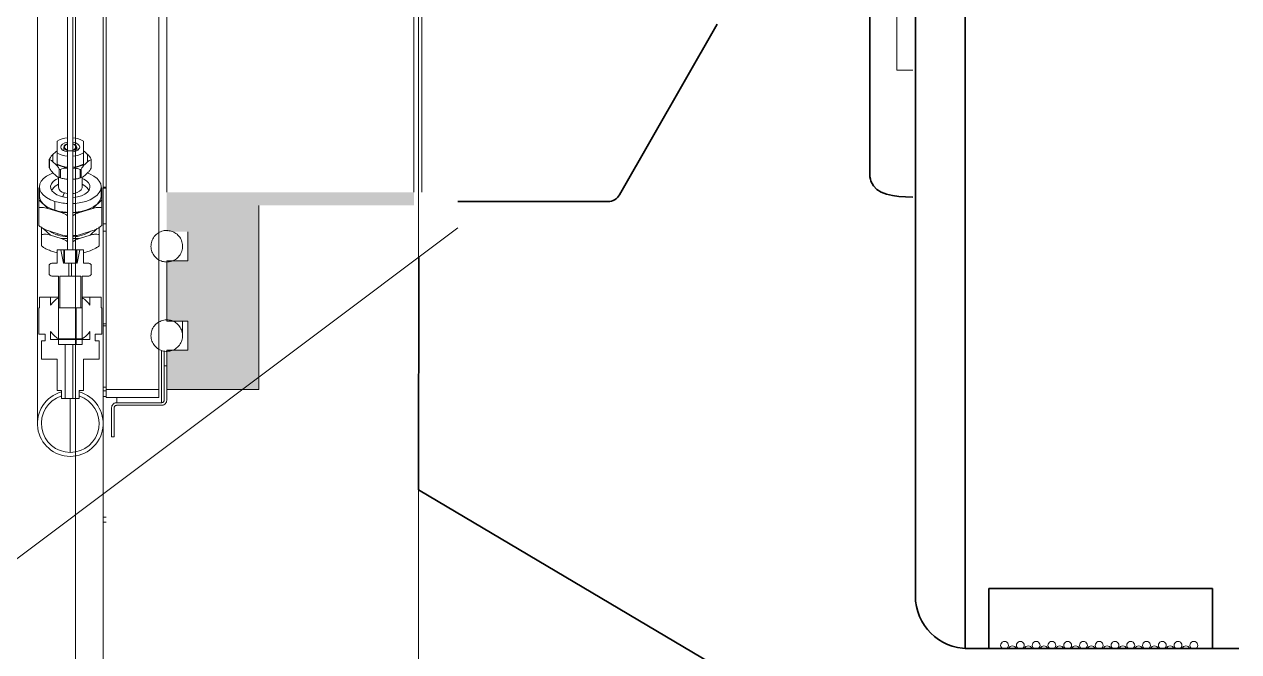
# Model space of a CAD drawing. Header units: centimetres. Extents: x 405464 to 563355, y 50011 to 66875.
# Drawn here: x 510486.56 to 510532.76, y 52751.95 to 52775.81 of the extents above; entities that cross this region are included whole.
import ezdxf

# ---------------------------------------------------------------- set-up
doc = ezdxf.new("R2010")
doc.units = ezdxf.units.CM
doc.layers.get('0').update_dxf_attribs({"lineweight": 9})
for name, color, linetype, lineweight in [('0-KRCN-MİMARİ-220526', 8, 'Continuous', 9), ('1轮廓线', 7, 'Continuous', 35), ('TF_Cihaz', 20, 'Continuous', 13), ('TF_Mobilya', 142, 'Continuous', 9)]:
    doc.layers.add(name, color=color, linetype=linetype, lineweight=lineweight)
pattern_1 = [(45, (5920.93, -114.025), (-67.352, 67.352), []), (45, (5943.385, -114.025), (-67.352, 67.352), []), (45, (5965.84, -114.025), (-67.352, 67.352), []), (45, (5988.29, -114.025), (-67.352, 67.352), [])]

# ---------------------------------------------------------------- blocks, each defined once
blk = doc.blocks.new('kombine_altyapı')
h = blk.add_hatch()
h.set_pattern_fill('ANSI34', color=8, scale=5, style=0)
h.set_pattern_definition([(45, (5920.93, -101.02), (-67.352, 67.352), []), (45, (5943.385, -101.02), (-67.352, 67.352), []), (45, (5965.84, -101.02), (-67.352, 67.352), []), (45, (5988.29, -101.02), (-67.352, 67.352), [])])
h.paths.add_polyline_path([(6131.415, 512.557), (6133.415, 512.557), (6133.415, 572.557), (6131.415, 572.557)], flags=0)
blk.add_hatch(color=8).paths.add_polyline_path([(6133.715, 502.15), (6134.515, 502.15), (6134.515, 501.05), (6133.715, 501.05), (6133.715, 499.55), (6137.215, 499.55), (6137.215, 506.55), (6143.115, 506.55), (6143.115, 507.05), (6133.715, 507.05), (6133.715, 505.55), (6134.515, 505.55), (6134.515, 504.45), (6133.715, 504.45)])
h = blk.add_hatch()
h.set_pattern_fill('ANSI34', color=8, scale=5, style=0)
h.set_pattern_definition(pattern_1)
edge = h.paths.add_edge_path(flags=0)
edge.add_line((6130.545, 499.508), (6130.545, 500.708))
edge.add_line((6130.545, 500.708), (6131.145, 500.708))
edge.add_line((6131.145, 500.708), (6131.145, 501.408))
edge.add_line((6131.145, 501.408), (6130.995, 501.408))
edge.add_line((6130.995, 501.408), (6130.995, 501.658))
edge.add_line((6130.995, 501.658), (6131.245, 501.658))
edge.add_line((6131.245, 501.658), (6131.245, 502.658))
edge.add_line((6131.245, 502.658), (6131.22, 502.658))
edge.add_line((6131.22, 502.658), (6131.22, 503.058))
edge.add_line((6131.22, 503.058), (6130.795, 503.058))
edge.add_line((6130.795, 503.058), (6130.795, 502.756))
edge.add_arc((6130.045, 502.258), 0.9, 33.5573, 60)
edge.add_line((6130.495, 503.038), (6130.495, 501.479))
edge.add_arc((6130.045, 502.258), 0.9, 300, 326.4427)
edge.add_line((6130.795, 501.761), (6130.795, 501.458))
edge.add_line((6130.795, 501.458), (6130.495, 501.458))
edge.add_line((6130.495, 501.458), (6130.495, 501.258))
edge.add_line((6130.495, 501.258), (6130.245, 501.258))
edge.add_line((6130.245, 501.258), (6130.245, 499.208))
edge.add_line((6130.245, 499.208), (6130.38, 499.208))
edge.add_line((6130.38, 499.208), (6130.38, 499.508))
edge.add_line((6130.38, 499.508), (6130.545, 499.508))
h = blk.add_hatch()
h.set_pattern_fill('ANSI34', color=8, scale=5, style=0)
h.set_pattern_definition(pattern_1)
edge = h.paths.add_edge_path(flags=0)
edge.add_arc((6130.045, 498.258), 1.25, 270, 434.2167)
edge.add_line((6130.385, 499.461), (6130.385, 499.304))
edge.add_arc((6130.045, 498.258), 1.1, -90, 71.9955, ccw=False)
edge.add_arc((6130.045, 498.258), 1.1, 108.0045, 270, ccw=False)
edge.add_line((6129.705, 499.304), (6129.705, 499.461))
edge.add_arc((6130.045, 498.258), 1.25, 105.7833, 270)
at = {"color": 8, "linetype": 'Continuous', "lineweight": 15}
for p, q in [((6130.25, 619.8), (6130.25, 470.3)), ((6131.295, 470.3), (6131.295, 619.8))]:
    blk.add_line(p, q, dxfattribs=at)
at = {"color": 8}
for p, q in [((6143.295, 434.8), (6143.295, 619.8)), ((6144.795, 505.7), (6124.795, 490.7))]:
    blk.add_line(p, q, dxfattribs=at)
at = {"color": 8, "linetype": 'Continuous'}
for p, q in [((6161.495, 559.7), (6161.495, 511.7)), ((6161.495, 511.7), (6162.095, 511.7))]:
    blk.add_line(p, q, dxfattribs=at)
at = {"color": 8, "flags": 128}
for points in [[(6129.685, 508.771), (6129.703, 508.831), (6129.754, 508.886), (6129.834, 508.929), (6129.934, 508.956), (6129.945, 508.958)], [(6129.945, 508.584), (6129.934, 508.586), (6129.834, 508.614), (6129.754, 508.657), (6129.703, 508.711), (6129.685, 508.771)], [(6130.145, 508.958), (6130.157, 508.956), (6130.257, 508.929), (6130.337, 508.886), (6130.388, 508.831), (6130.405, 508.771)], [(6130.405, 508.771), (6130.388, 508.711), (6130.337, 508.657), (6130.257, 508.614), (6130.157, 508.586), (6130.145, 508.584)], [(6129.392, 507.785), (6129.29, 507.744), (6129.145, 507.665), (6129.028, 507.575), (6128.941, 507.474), (6128.888, 507.367), (6128.87, 507.257), (6128.888, 507.147), (6128.941, 507.04), (6129.028, 506.939), (6129.145, 506.849), (6129.29, 506.77), (6129.458, 506.707)], [(6130.145, 506.624), (6130.25, 506.631), (6130.447, 506.66), (6130.633, 506.707), (6130.801, 506.77), (6130.946, 506.849), (6131.063, 506.939), (6131.15, 507.04), (6131.203, 507.147), (6131.22, 507.257), (6131.203, 507.367), (6131.15, 507.474), (6131.063, 507.575), (6130.946, 507.665), (6130.801, 507.744), (6130.699, 507.785)], [(6129.595, 507.581), (6129.496, 507.533), (6129.396, 507.46), (6129.329, 507.377), (6129.298, 507.287), (6129.304, 507.197), (6129.347, 507.109), (6129.426, 507.029), (6129.535, 506.96), (6129.67, 506.906)], [(6130.145, 506.855), (6130.157, 506.856), (6130.319, 506.88), (6130.468, 506.922), (6130.595, 506.981), (6130.695, 507.054), (6130.762, 507.137), (6130.793, 507.227), (6130.787, 507.317), (6130.744, 507.405), (6130.665, 507.485), (6130.556, 507.554), (6130.495, 507.581)], [(6128.87, 506.92), (6128.888, 506.81), (6128.941, 506.703), (6129.028, 506.603), (6129.145, 506.512), (6129.29, 506.434), (6129.458, 506.37)], [(6129.67, 506.906), (6129.824, 506.87), (6129.945, 506.855)], [(6129.945, 507.002), (6129.939, 507.003), (6129.82, 507.029)], [(6130.495, 507.24), (6130.493, 507.217), (6130.463, 507.149), (6130.399, 507.089), (6130.306, 507.042), (6130.193, 507.01), (6130.145, 507.002)], [(6130.145, 506.288), (6130.25, 506.295), (6130.447, 506.324), (6130.633, 506.37), (6130.801, 506.434), (6130.946, 506.512), (6131.063, 506.603), (6131.15, 506.703), (6131.203, 506.81), (6131.22, 506.92)], [(6130.758, 507.13), (6130.744, 507.151), (6130.724, 507.175)]]:
    blk.add_lwpolyline(points, dxfattribs=at)
at = {"color": 8}
for centre, radius, start, end in [((6130.004, 508.215), 0.906, 93.6953, 120.4083), ((6129.955, 508.731), 0.165, 93.3637, 165.739), ((6129.955, 508.812), 0.165, 194.261, 266.6363), ((6129.961, 508.737), 0.144, 95.9855, 166.1756), ((6129.961, 508.806), 0.144, 193.8244, 264.0145), ((6130.087, 508.215), 0.906, 59.5917, 86.3047), ((6130.136, 508.731), 0.165, 14.261, 86.6363), ((6130.13, 508.737), 0.144, 13.8244, 84.0145), ((6130.136, 508.812), 0.165, 273.3637, 345.739), ((6130.13, 508.806), 0.144, 275.9855, 346.1756), ((6130.004, 509.328), 0.906, 239.5917, 266.3047), ((6130.087, 509.328), 0.906, 273.6953, 300.4083), ((6130.004, 508.907), 0.906, 239.5917, 266.3047), ((6130.087, 508.907), 0.906, 273.6953, 300.4083), ((6130.045, 506.584), 0.9, 120, 138.9225), ((6130.045, 506.584), 0.9, 41.0775, 60), ((6129.853, 507.29), 0.263, 190.981, 262.7803), ((6131.502, 506.151), 1.897, 152.4167, 157.2643), ((6130.029, 508.59), 1.968, 253.1418, 267.5785), ((6130.029, 508.253), 1.968, 253.1418, 267.5785), ((6129.827, 506.324), 0.936, 233.4636, 254.0706), ((6130.128, 506.585), 1.226, 270.7929, 304.3637), ((6130.032, 506.951), 1.595, 253.17, 266.8791), ((6129.387, 504.178), 0.181, 90, 141.9643), ((6130.704, 504.178), 0.181, 38.0358, 90), ((6129.387, 504.039), 0.181, 218.0357, 270), ((6130.704, 504.039), 0.181, 270, 321.9642), ((6130.045, 502.258), 0.9, 120, 146.4427), ((6130.045, 502.258), 0.9, 33.5573, 60), ((6130.045, 502.258), 0.9, 213.5573, 240), ((6130.045, 502.258), 0.9, 300, 326.4427), ((6130.045, 498.258), 1.25, 105.7833, 270), ((6130.045, 498.258), 1.25, 270, 74.2167), ((6130.045, 498.258), 1.1, 108.0045, 270), ((6130.045, 498.258), 1.1, 270, 71.9955)]:
    blk.add_arc(centre, radius, start, end, dxfattribs=at)
for points, knots in [([(6129.252, 508.313), (6129.25, 508.309), (6129.247, 508.303), (6129.245, 508.296), (6129.245, 508.292), (6129.245, 508.289), (6129.247, 508.286), (6129.25, 508.286), (6129.252, 508.286)], [0, 0, 0, 0, 0.250807, 0.377351, 0.499586, 0.62036, 0.748753, 1, 1, 1, 1]), ([(6129.252, 508.313), (6129.275, 508.35), (6129.318, 508.422), (6129.365, 508.469), (6129.387, 508.491)], [0, 0, 0, 0, 0.52811, 1, 1, 1, 1]), ([(6129.387, 508.21), (6129.359, 508.234), (6129.312, 508.275), (6129.269, 508.282), (6129.252, 508.286)], [0, 0, 0, 0, 0.595495, 1, 1, 1, 1]), ([(6130.704, 508.491), (6130.732, 508.463), (6130.779, 508.415), (6130.822, 508.342), (6130.839, 508.313)], [0, 0, 0, 0, 0.595495, 1, 1, 1, 1]), ([(6130.839, 508.286), (6130.816, 508.28), (6130.773, 508.271), (6130.726, 508.23), (6130.704, 508.21)], [0, 0, 0, 0, 0.52811, 1, 1, 1, 1]), ([(6130.846, 508.292), (6130.846, 508.294), (6130.846, 508.296), (6130.844, 508.303), (6130.841, 508.309), (6130.839, 508.313)], [0, 0, 0, 0, 0.243649, 0.497864, 1, 1, 1, 1]), ([(6130.839, 508.286), (6130.841, 508.286), (6130.844, 508.286), (6130.846, 508.289), (6130.846, 508.291), (6130.846, 508.292)], [0, 0, 0, 0, 0.50203, 0.756141, 1, 1, 1, 1]), ([(6129.252, 507.968), (6129.275, 507.93), (6129.318, 507.859), (6129.365, 507.812), (6129.387, 507.79)], [0, 0, 0, 0, 0.52811, 1, 1, 1, 1]), ([(6129.627, 507.934), (6129.604, 507.972), (6129.561, 508.043), (6129.514, 508.09), (6129.491, 508.113)], [0, 0, 0, 0, 0.52811, 1, 1, 1, 1]), ([(6129.627, 507.934), (6129.629, 507.93), (6129.633, 507.925), (6129.639, 507.92), (6129.645, 507.917), (6129.651, 507.916), (6129.66, 507.917), (6129.666, 507.919), (6129.67, 507.921)], [0, 0, 0, 0, 0.250807, 0.377351, 0.499586, 0.62036, 0.748753, 1, 1, 1, 1]), ([(6129.941, 507.972), (6129.885, 507.97), (6129.791, 507.966), (6129.705, 507.934), (6129.67, 507.921)], [0, 0, 0, 0, 0.5954948, 1, 1, 1, 1]), ([(6130.421, 507.921), (6130.375, 507.937), (6130.288, 507.968), (6130.194, 507.971), (6130.15, 507.972)], [0, 0, 0, 0, 0.52811, 1, 1, 1, 1]), ([(6130.421, 507.921), (6130.425, 507.919), (6130.431, 507.917), (6130.44, 507.916), (6130.446, 507.917), (6130.451, 507.92), (6130.458, 507.925), (6130.462, 507.93), (6130.464, 507.934)], [0, 0, 0, 0, 0.250807, 0.377351, 0.499586, 0.62036, 0.748753, 1, 1, 1, 1]), ([(6130.6, 508.113), (6130.572, 508.084), (6130.524, 508.036), (6130.481, 507.964), (6130.464, 507.934)], [0, 0, 0, 0, 0.5954948, 1, 1, 1, 1]), ([(6130.704, 507.79), (6130.732, 507.818), (6130.779, 507.866), (6130.822, 507.939), (6130.839, 507.968)], [0, 0, 0, 0, 0.595495, 1, 1, 1, 1]), ([(6130.846, 507.988), (6130.846, 507.987), (6130.846, 507.984), (6130.844, 507.978), (6130.841, 507.972), (6130.839, 507.968)], [0, 0, 0, 0, 0.243649, 0.497864, 1, 1, 1, 1]), ([(6129.491, 507.692), (6129.519, 507.668), (6129.567, 507.628), (6129.61, 507.62), (6129.627, 507.617)], [0, 0, 0, 0, 0.5954948, 1, 1, 1, 1]), ([(6129.67, 507.603), (6129.666, 507.605), (6129.66, 507.608), (6129.651, 507.611), (6129.645, 507.614), (6129.639, 507.615), (6129.633, 507.616), (6129.629, 507.617), (6129.627, 507.617)], [0, 0, 0, 0, 0.250807, 0.377351, 0.499586, 0.62036, 0.748753, 1, 1, 1, 1]), ([(6129.67, 507.603), (6129.716, 507.587), (6129.803, 507.556), (6129.897, 507.553), (6129.941, 507.552)], [0, 0, 0, 0, 0.52811, 1, 1, 1, 1]), ([(6130.15, 507.552), (6130.206, 507.554), (6130.3, 507.558), (6130.386, 507.59), (6130.421, 507.603)], [0, 0, 0, 0, 0.595495, 1, 1, 1, 1]), ([(6130.464, 507.617), (6130.462, 507.617), (6130.458, 507.616), (6130.452, 507.615), (6130.446, 507.614), (6130.44, 507.611), (6130.431, 507.608), (6130.425, 507.605), (6130.421, 507.603)], [0, 0, 0, 0, 0.250807, 0.377351, 0.499586, 0.62036, 0.748753, 1, 1, 1, 1]), ([(6130.464, 507.617), (6130.487, 507.622), (6130.53, 507.632), (6130.577, 507.673), (6130.6, 507.692)], [0, 0, 0, 0, 0.52811, 1, 1, 1, 1]), ([(6128.845, 507.079), (6128.845, 507.121), (6128.845, 507.191), (6128.845, 507.205), (6128.845, 507.211)], [0, 0, 0, 0, 0.60232, 1, 1, 1, 1]), ([(6131.245, 507.211), (6131.245, 507.202), (6131.245, 507.184), (6131.245, 507.113), (6131.245, 507.079)], [0, 0, 0, 0, 0.521857, 1, 1, 1, 1]), ([(6128.845, 506.462), (6128.845, 506.524), (6128.845, 506.643), (6128.845, 506.724), (6128.845, 506.762)], [0, 0, 0, 0, 0.521857, 1, 1, 1, 1]), ([(6129.192, 506.438), (6129.118, 506.457), (6128.997, 506.489), (6128.888, 506.47), (6128.845, 506.462)], [0, 0, 0, 0, 0.60232, 1, 1, 1, 1]), ([(6131.245, 506.462), (6131.188, 506.47), (6131.078, 506.487), (6130.957, 506.454), (6130.899, 506.438)], [0, 0, 0, 0, 0.521857, 1, 1, 1, 1]), ([(6131.245, 506.762), (6131.245, 506.713), (6131.245, 506.631), (6131.245, 506.51), (6131.245, 506.462)], [0, 0, 0, 0, 0.60232, 1, 1, 1, 1]), ([(6129.945, 506.157), (6129.921, 506.175), (6129.843, 506.233), (6129.757, 506.261), (6129.699, 506.279)], [0, 0, 0, 0, 0.318681, 1, 1, 1, 1]), ([(6130.392, 506.279), (6130.318, 506.255), (6130.232, 506.227), (6130.156, 506.169), (6130.145, 506.161)], [0, 0, 0, 0, 0.864451, 1, 1, 1, 1]), ([(6128.845, 505.789), (6128.903, 505.744), (6129.013, 505.659), (6129.134, 505.617), (6129.192, 505.597)], [0, 0, 0, 0, 0.521857, 1, 1, 1, 1]), ([(6128.945, 505.441), (6128.945, 505.504), (6128.945, 505.623), (6128.945, 505.703), (6128.945, 505.742)], [0, 0, 0, 0, 0.521857, 1, 1, 1, 1]), ([(6129.292, 505.417), (6129.218, 505.437), (6129.097, 505.469), (6128.988, 505.449), (6128.945, 505.441)], [0, 0, 0, 0, 0.60232, 1, 1, 1, 1]), ([(6129.699, 505.438), (6129.773, 505.416), (6129.857, 505.391), (6129.932, 505.401), (6129.94, 505.402)], [0, 0, 0, 0, 0.884305, 1, 1, 1, 1]), ([(6130.145, 505.407), (6130.17, 505.404), (6130.248, 505.395), (6130.333, 505.421), (6130.392, 505.438)], [0, 0, 0, 0, 0.318681, 1, 1, 1, 1]), ([(6131.145, 505.441), (6131.088, 505.45), (6130.978, 505.467), (6130.857, 505.433), (6130.799, 505.417)], [0, 0, 0, 0, 0.521857, 1, 1, 1, 1]), ([(6130.899, 505.597), (6130.972, 505.623), (6131.094, 505.667), (6131.202, 505.754), (6131.245, 505.789)], [0, 0, 0, 0, 0.60232, 1, 1, 1, 1]), ([(6131.145, 505.742), (6131.145, 505.692), (6131.145, 505.611), (6131.145, 505.49), (6131.145, 505.441)], [0, 0, 0, 0, 0.60232, 1, 1, 1, 1]), ([(6133.715, 504.4), (6133.658, 504.405), (6133.533, 504.415), (6133.358, 504.505), (6133.214, 504.65), (6133.126, 504.836), (6133.105, 505.04), (6133.153, 505.24), (6133.264, 505.413), (6133.426, 505.538), (6133.586, 505.594), (6133.684, 505.599), (6133.715, 505.6)], [0, 0, 0, 0, 0.091547, 0.198902, 0.306257, 0.413612, 0.520967, 0.628322, 0.735678, 0.843033, 0.950388, 1, 1, 1, 1]), ([(6133.715, 505.6), (6133.773, 505.595), (6133.898, 505.585), (6134.073, 505.495), (6134.217, 505.35), (6134.305, 505.164), (6134.326, 504.96), (6134.278, 504.76), (6134.167, 504.587), (6134.005, 504.462), (6133.845, 504.406), (6133.747, 504.401), (6133.715, 504.4)], [0, 0, 0, 0, 0.091547, 0.198902, 0.306257, 0.413612, 0.520967, 0.628322, 0.735678, 0.843033, 0.950388, 1, 1, 1, 1]), ([(6128.945, 505.021), (6129.003, 504.976), (6129.113, 504.891), (6129.234, 504.849), (6129.292, 504.829)], [0, 0, 0, 0, 0.521857, 1, 1, 1, 1]), ([(6129.945, 505.168), (6129.921, 505.186), (6129.843, 505.244), (6129.757, 505.271), (6129.699, 505.29)], [0, 0, 0, 0, 0.318681, 1, 1, 1, 1]), ([(6130.392, 505.29), (6130.318, 505.266), (6130.232, 505.238), (6130.156, 505.18), (6130.145, 505.172)], [0, 0, 0, 0, 0.864451, 1, 1, 1, 1]), ([(6130.799, 504.829), (6130.872, 504.855), (6130.994, 504.899), (6131.102, 504.986), (6131.145, 505.021)], [0, 0, 0, 0, 0.60232, 1, 1, 1, 1]), ([(6133.715, 501), (6133.707, 501), (6133.631, 501.001), (6133.489, 501.032), (6133.314, 501.139), (6133.184, 501.298), (6133.114, 501.491), (6133.112, 501.696), (6133.177, 501.891), (6133.289, 502.033), (6133.432, 502.137), (6133.572, 502.192), (6133.678, 502.198), (6133.715, 502.2)], [0, 0, 0, 0, 0.013483, 0.120822, 0.228161, 0.3355, 0.44284, 0.550179, 0.657518, 0.764857, 0.832039, 0.939378, 1, 1, 1, 1]), ([(6133.715, 502.2), (6133.779, 502.194), (6133.884, 502.185), (6134.043, 502.111), (6134.181, 501.997), (6134.286, 501.82), (6134.327, 501.619), (6134.299, 501.416), (6134.205, 501.233), (6134.056, 501.093), (6133.884, 501.013), (6133.766, 501.004), (6133.715, 501)], [0, 0, 0, 0, 0.1008374, 0.1680214, 0.2753643, 0.3827072, 0.4900502, 0.5973931, 0.7047361, 0.8120791, 0.919422, 1, 1, 1, 1]), ([(6131.615, 498.85), (6131.616, 498.854), (6131.616, 498.881), (6131.628, 498.93), (6131.665, 498.988), (6131.719, 499.029), (6131.772, 499.048), (6131.805, 499.05), (6131.815, 499.05)], [0, 0, 0, 0, 0.042139, 0.256794, 0.471449, 0.686104, 0.900759, 1, 1, 1, 1]), ([(6133.715, 499.15), (6133.715, 499.146), (6133.715, 499.119), (6133.703, 499.07), (6133.666, 499.012), (6133.612, 498.971), (6133.559, 498.952), (6133.526, 498.95), (6133.515, 498.95)], [0, 0, 0, 0, 0.042139, 0.256794, 0.471449, 0.686104, 0.900759, 1, 1, 1, 1]), ([(6133.615, 499.15), (6133.615, 499.148), (6133.615, 499.134), (6133.609, 499.11), (6133.591, 499.081), (6133.564, 499.06), (6133.537, 499.051), (6133.521, 499.05), (6133.515, 499.05)], [0, 0, 0, 0, 0.042075, 0.25673, 0.471385, 0.686041, 0.900696, 1, 1, 1, 1]), ([(6131.715, 498.85), (6131.716, 498.852), (6131.716, 498.866), (6131.722, 498.89), (6131.74, 498.919), (6131.767, 498.94), (6131.794, 498.949), (6131.81, 498.95), (6131.815, 498.95)], [0, 0, 0, 0, 0.042075, 0.25673, 0.471385, 0.686041, 0.900696, 1, 1, 1, 1])]:
    blk.add_open_spline(points, degree=3, knots=knots, dxfattribs=at)
at = {"layer": '1轮廓线', "color": 8}
for p, q in [((6164.095, 489.7), (6164.095, 581.7)), ((6162.195, 491.7), (6162.195, 564.539)), ((6160.457, 507.788), (6160.457, 514.633)), ((6154.653, 513.44), (6150.938, 506.96)), ((6150.499, 506.7), (6144.795, 506.7)), ((6143.295, 495.735), (6143.301, 504.579)), ((6163.295, 483.9), (6143.295, 495.733)), ((6164.995, 489.7), (6164.995, 491.982)), ((6164.995, 491.982), (6173.495, 491.982)), ((6173.495, 489.7), (6173.495, 491.982)), ((6173.095, 489.7), (6164.095, 489.7)), ((6174.495, 489.7), (6165.495, 489.7))]:
    blk.add_line(p, q, dxfattribs=at)
for centre, radius, start, end in [((6150.499, 507.2), 0.5, 270, 331.2797), ((6164.195, 491.7), 2, 180, 270)]:
    blk.add_arc(centre, radius, start, end, dxfattribs=at)
at = {"layer": '1轮廓线', "color": 8, "lineweight": 9}
for centre, start, end in [((6165.588, 489.821), 306.3257, 233.6743), ((6165.888, 489.651), 19.1274, 160.8726), ((6166.188, 489.821), 306.3257, 233.6743), ((6166.488, 489.651), 19.1274, 160.8726), ((6166.788, 489.821), 306.3257, 233.6743), ((6167.088, 489.651), 19.1274, 160.8726), ((6167.388, 489.821), 306.3257, 233.6743), ((6167.688, 489.651), 19.1274, 160.8726), ((6167.988, 489.821), 306.3257, 233.6743), ((6168.288, 489.651), 19.1274, 160.8726), ((6168.588, 489.821), 306.3257, 233.6743), ((6168.888, 489.651), 19.1274, 160.8726), ((6169.188, 489.821), 306.3257, 233.6743), ((6169.488, 489.651), 19.1274, 160.8726), ((6169.788, 489.821), 306.3257, 233.6743), ((6170.088, 489.651), 19.1274, 160.8726), ((6170.388, 489.821), 306.3257, 233.6743), ((6170.688, 489.651), 19.1274, 160.8726), ((6170.988, 489.821), 306.3257, 233.6743), ((6171.288, 489.651), 19.1274, 160.8726), ((6171.588, 489.821), 306.3257, 233.6743), ((6171.888, 489.651), 19.1274, 160.8726), ((6172.188, 489.821), 306.3257, 233.6743), ((6172.488, 489.651), 19.1274, 160.8726), ((6172.788, 489.821), 306.3257, 233.6743)]:
    blk.add_arc(centre, 0.15, start, end, dxfattribs=at)
at = {"layer": '1轮廓线', "color": 8}
blk.add_open_spline([(6162.095, 506.861), (6161.368, 506.887), (6160.549, 506.967), (6160.454, 507.7), (6160.457, 507.822)], degree=3, knots=[1.729461, 1.729461, 1.729461, 1.729461, 19.110339, 22.60209, 22.60209, 22.60209, 22.60209], dxfattribs=at)
at = {"layer": 'TF_Cihaz', "color": 8}
for p, q in [((6131.295, 470.3), (6131.295, 619.8)), ((6143.295, 434.8), (6143.295, 619.8)), ((6128.795, 591.258), (6128.795, 498.258)), ((6131.415, 499.55), (6131.415, 590.05)), ((6133.415, 499.55), (6133.415, 590.05)), ((6129.945, 587.358), (6129.945, 504.858)), ((6130.145, 587.358), (6130.145, 504.858)), ((6133.715, 582.55), (6133.715, 507.05)), ((6143.115, 582.55), (6143.115, 507.05)), ((6143.415, 507.05), (6143.415, 582.55)), ((6129.945, 550.468), (6129.945, 508.627)), ((6130.145, 550.468), (6130.145, 508.627)), ((6131.295, 507.249), (6131.295, 520.77)), ((6129.545, 508.547), (6129.545, 508.996)), ((6129.697, 508.722), (6129.685, 508.771)), ((6129.795, 508.771), (6129.795, 508.631)), ((6130.295, 508.771), (6130.295, 508.631)), ((6130.394, 508.722), (6130.405, 508.771)), ((6130.545, 508.996), (6130.545, 508.547)), ((6129.245, 508.299), (6129.245, 507.981)), ((6129.252, 508.286), (6129.252, 507.968)), ((6129.491, 508.589), (6129.387, 508.491)), ((6129.387, 508.491), (6129.387, 508.21)), ((6129.387, 508.21), (6129.491, 508.113)), ((6129.491, 508.589), (6129.545, 508.628)), ((6129.545, 508.606), (6129.491, 508.589)), ((6129.545, 508.126), (6129.545, 508.547)), ((6129.945, 508.627), (6130.145, 508.627)), ((6130.545, 508.631), (6130.6, 508.589)), ((6130.6, 508.589), (6130.545, 508.606)), ((6130.545, 508.126), (6130.545, 508.547)), ((6130.704, 508.491), (6130.6, 508.589)), ((6130.6, 508.113), (6130.704, 508.21)), ((6130.704, 508.21), (6130.704, 508.491)), ((6130.839, 507.968), (6130.839, 508.286)), ((6130.846, 508.292), (6130.846, 507.988)), ((6129.387, 507.79), (6129.491, 507.692)), ((6129.491, 508.113), (6129.941, 507.972)), ((6129.627, 507.617), (6129.627, 507.934)), ((6129.67, 507.921), (6129.67, 507.603)), ((6129.941, 507.972), (6129.945, 507.972)), ((6130.145, 507.972), (6130.15, 507.972)), ((6130.15, 507.972), (6130.6, 508.113)), ((6130.421, 507.603), (6130.421, 507.921)), ((6130.464, 507.934), (6130.464, 507.617)), ((6130.6, 507.692), (6130.704, 507.79)), ((6129.595, 507.625), (6129.595, 507.24)), ((6129.596, 507.622), (6129.737, 507.578)), ((6129.941, 507.552), (6129.945, 507.552)), ((6130.145, 507.552), (6130.15, 507.552)), ((6130.354, 507.578), (6130.496, 507.622)), ((6130.495, 507.622), (6130.495, 507.24)), ((6128.845, 507.211), (6128.87, 507.228)), ((6128.845, 507.079), (6128.87, 507.102)), ((6128.845, 507.079), (6128.845, 506.762)), ((6128.87, 507.257), (6128.87, 506.92)), ((6129.367, 507.175), (6129.333, 507.13)), ((6131.22, 506.92), (6131.22, 507.257)), ((6131.22, 507.229), (6131.245, 507.211)), ((6131.22, 507.102), (6131.245, 507.079)), ((6131.245, 506.762), (6131.245, 507.079)), ((6131.415, 507.249), (6131.295, 507.249)), ((6131.295, 507.202), (6131.295, 507.249)), ((6131.415, 507.202), (6131.295, 507.202)), ((6131.295, 505.852), (6131.295, 507.202)), ((6129.192, 506.438), (6128.845, 506.762)), ((6128.845, 506.462), (6128.845, 505.789)), ((6129.192, 506.438), (6129.699, 506.279)), ((6129.458, 506.707), (6129.458, 506.37)), ((6130.392, 506.279), (6130.899, 506.438)), ((6131.245, 506.762), (6130.899, 506.438)), ((6131.245, 506.462), (6131.245, 505.789)), ((6137.215, 499.55), (6137.215, 506.55)), ((6129.945, 506.279), (6129.699, 506.279)), ((6130.392, 506.279), (6130.145, 506.279)), ((6128.945, 505.441), (6128.945, 505.021)), ((6129.292, 505.417), (6129.029, 505.664)), ((6129.192, 505.597), (6129.699, 505.438)), ((6129.57, 505.478), (6129.57, 505.424)), ((6130.392, 505.438), (6130.899, 505.597)), ((6131.072, 505.673), (6130.799, 505.417)), ((6131.145, 505.441), (6131.145, 505.021)), ((6131.295, 505.852), (6131.415, 505.852)), ((6131.295, 505.57), (6131.295, 505.852)), ((6131.415, 505.57), (6131.295, 505.57)), ((6131.295, 504.785), (6131.295, 505.57)), ((6134.515, 505.55), (6134.515, 504.45)), ((6129.292, 505.417), (6129.699, 505.29)), ((6129.945, 505.29), (6129.699, 505.29)), ((6129.933, 505.399), (6129.945, 505.399)), ((6130.145, 505.399), (6130.166, 505.399)), ((6130.392, 505.29), (6130.145, 505.29)), ((6130.392, 505.29), (6130.799, 505.417)), ((6129.292, 504.829), (6129.545, 504.749)), ((6129.545, 504.858), (6129.545, 504.358)), ((6129.545, 504.858), (6129.685, 504.858)), ((6129.785, 504.358), (6129.685, 504.858)), ((6129.685, 504.858), (6129.795, 504.858)), ((6129.795, 504.358), (6129.795, 504.858)), ((6129.795, 504.858), (6129.82, 504.858)), ((6129.82, 504.358), (6129.82, 504.858)), ((6129.945, 504.858), (6129.82, 504.858)), ((6129.945, 504.858), (6130.145, 504.858)), ((6130.27, 504.858), (6130.145, 504.858)), ((6130.27, 504.858), (6130.27, 504.358)), ((6130.27, 504.858), (6130.295, 504.858)), ((6130.295, 504.858), (6130.295, 504.358)), ((6130.295, 504.858), (6130.405, 504.858)), ((6130.405, 504.858), (6130.305, 504.358)), ((6130.405, 504.858), (6130.545, 504.858)), ((6130.545, 504.358), (6130.545, 504.858)), ((6130.545, 504.749), (6130.799, 504.829)), ((6131.295, 499.645), (6131.295, 504.785)), ((6129.245, 503.927), (6129.245, 504.289)), ((6129.387, 504.358), (6129.545, 504.358)), ((6129.785, 504.358), (6129.795, 504.358)), ((6129.82, 504.358), (6129.995, 504.358)), ((6129.995, 503.858), (6129.995, 504.358)), ((6130.095, 504.358), (6129.995, 504.358)), ((6130.095, 504.358), (6130.095, 503.858)), ((6130.095, 504.358), (6130.27, 504.358)), ((6130.295, 504.358), (6130.305, 504.358)), ((6130.545, 504.358), (6130.704, 504.358)), ((6130.846, 504.289), (6130.846, 503.927)), ((6133.715, 504.45), (6133.715, 502.15)), ((6134.515, 504.45), (6133.715, 504.45)), ((6129.387, 503.858), (6129.595, 503.858)), ((6129.595, 502.658), (6129.595, 503.858)), ((6129.995, 503.858), (6129.645, 503.858)), ((6129.645, 503.858), (6129.645, 502.658)), ((6130.095, 503.858), (6129.995, 503.858)), ((6130.445, 503.858), (6130.095, 503.858)), ((6130.445, 503.858), (6130.445, 502.658)), ((6130.495, 503.858), (6130.704, 503.858)), ((6130.495, 503.858), (6130.495, 502.658)), ((6128.845, 502.658), (6128.845, 501.658)), ((6128.845, 502.658), (6128.87, 502.658)), ((6128.87, 502.658), (6128.87, 503.058)), ((6128.87, 503.058), (6129.295, 503.058)), ((6129.295, 502.756), (6129.295, 503.058)), ((6129.595, 503.058), (6129.295, 503.058)), ((6129.595, 501.479), (6129.595, 503.038)), ((6129.595, 502.658), (6129.645, 502.658)), ((6129.645, 502.658), (6130.445, 502.658)), ((6130.27, 501.479), (6130.27, 502.658)), ((6130.445, 502.658), (6130.495, 502.658)), ((6130.795, 503.058), (6130.495, 503.058)), ((6130.495, 503.038), (6130.495, 501.479)), ((6130.795, 503.058), (6130.795, 502.756)), ((6130.795, 503.058), (6131.22, 503.058)), ((6131.22, 503.058), (6131.22, 502.658)), ((6131.22, 502.658), (6131.245, 502.658)), ((6131.245, 501.658), (6131.245, 502.658)), ((6129.295, 501.458), (6129.295, 501.761)), ((6130.795, 501.761), (6130.795, 501.458)), ((6131.295, 502.046), (6131.415, 502.046)), ((6131.295, 501.975), (6131.415, 501.975)), ((6134.515, 502.15), (6133.715, 502.15)), ((6134.315, 501.6), (6134.315, 502.15)), ((6134.515, 502.15), (6134.515, 501.05)), ((6128.845, 501.658), (6129.095, 501.658)), ((6128.945, 501.408), (6128.945, 500.708)), ((6128.945, 501.408), (6129.095, 501.408)), ((6129.095, 501.408), (6129.095, 501.658)), ((6129.295, 501.458), (6129.595, 501.458)), ((6130.27, 501.479), (6129.595, 501.479)), ((6129.595, 501.258), (6129.595, 501.458)), ((6130.27, 501.458), (6129.595, 501.458)), ((6130.495, 501.479), (6130.27, 501.479)), ((6130.27, 501.258), (6130.27, 501.458)), ((6130.495, 501.458), (6130.27, 501.458)), ((6130.42, 501.458), (6130.42, 501.479)), ((6130.495, 501.458), (6130.495, 501.258)), ((6130.495, 501.458), (6130.795, 501.458)), ((6130.995, 501.658), (6130.995, 501.408)), ((6130.995, 501.658), (6131.245, 501.658)), ((6130.995, 501.408), (6131.145, 501.408)), ((6131.145, 500.708), (6131.145, 501.408)), ((6133.115, 501.6), (6133.115, 501.6)), ((6129.595, 501.258), (6129.845, 501.258)), ((6129.845, 499.208), (6129.845, 501.258)), ((6129.845, 501.258), (6130.145, 501.258)), ((6130.145, 501.258), (6130.145, 499.208)), ((6130.145, 501.258), (6130.245, 501.258)), ((6130.245, 501.258), (6130.245, 499.208)), ((6130.245, 501.258), (6130.495, 501.258)), ((6133.515, 499.05), (6133.515, 501.024)), ((6133.615, 500.45), (6133.615, 501.006)), ((6133.715, 501.05), (6133.715, 499.55)), ((6134.515, 501.05), (6133.715, 501.05)), ((6128.945, 500.708), (6129.545, 500.708)), ((6129.545, 499.508), (6129.545, 500.708)), ((6130.545, 500.708), (6130.545, 499.508)), ((6130.545, 500.708), (6131.145, 500.708)), ((6133.715, 500.45), (6133.615, 500.45)), ((6133.615, 500.45), (6133.615, 499.15)), ((6133.715, 499.15), (6133.715, 500.45)), ((6129.71, 499.508), (6129.545, 499.508)), ((6129.705, 499.304), (6129.705, 499.461)), ((6129.71, 499.208), (6129.71, 499.508)), ((6130.545, 499.508), (6130.38, 499.508)), ((6130.38, 499.508), (6130.38, 499.208)), ((6130.385, 499.461), (6130.385, 499.304)), ((6131.415, 499.645), (6131.295, 499.645)), ((6131.415, 499.645), (6131.295, 499.645)), ((6131.295, 499.498), (6131.295, 499.645)), ((6131.295, 499.645), (6131.295, 499.645)), ((6131.295, 499.498), (6131.415, 499.498)), ((6131.295, 499.285), (6131.295, 499.498)), ((6133.415, 499.55), (6131.415, 499.55)), ((6131.415, 499.25), (6131.415, 499.55)), ((6131.615, 499.55), (6131.415, 499.55)), ((6133.415, 499.25), (6133.415, 499.55)), ((6137.215, 499.55), (6133.715, 499.55)), ((6129.845, 499.208), (6129.71, 499.208)), ((6129.845, 499.208), (6130.145, 499.208)), ((6130.045, 497.158), (6130.045, 499.208)), ((6130.145, 499.208), (6130.245, 499.208)), ((6130.38, 499.208), (6130.245, 499.208)), ((6131.415, 499.285), (6131.295, 499.285)), ((6131.295, 498.271), (6131.295, 499.285)), ((6133.415, 499.25), (6131.415, 499.25)), ((6131.815, 499.05), (6131.815, 499.25)), ((6133.515, 499.05), (6131.815, 499.05)), ((6131.615, 498.85), (6131.615, 497.75)), ((6131.715, 497.75), (6131.715, 498.85)), ((6133.515, 498.95), (6131.815, 498.95)), ((6131.295, 498.258), (6131.295, 498.271)), ((6131.295, 494.696), (6131.295, 498.258)), ((6131.715, 497.75), (6131.615, 497.75)), ((6131.295, 494.696), (6131.415, 494.696)), ((6131.295, 494.51), (6131.295, 494.696)), ((6131.295, 494.51), (6131.415, 494.51))]:
    blk.add_line(p, q, dxfattribs=at)
blk = doc.blocks.new('A$C9e52caec')
at = {"layer": 'TF_Mobilya', "color": 8}
blk.add_blockref('kombine_altyapı', (0, 0), dxfattribs=at)

msp = doc.modelspace()

# ---------------------------------------------------------------- block references
at = {"layer": '0-KRCN-MİMARİ-220526', "rotation": 359.999999999997}
msp.add_blockref('A$C9e52caec', (504358.269, 52262.368, 73.999), dxfattribs=at)

doc.saveas('drawing.dxf')
